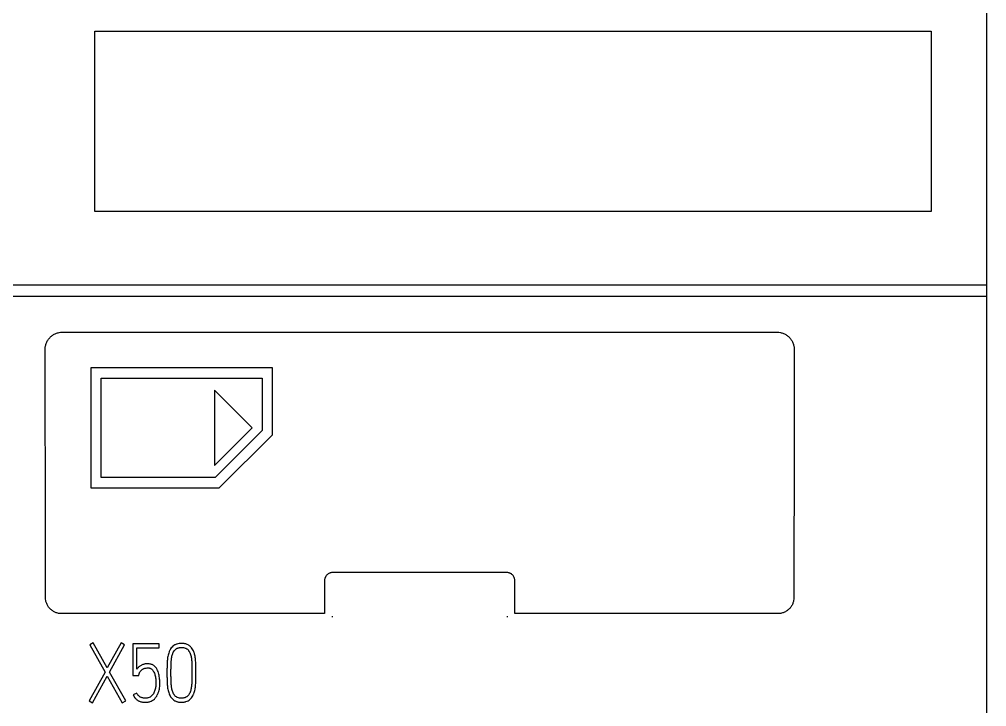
# Model space of a CAD drawing. Extents: x 0 to 420, y 0 to 297.
# Drawn here: x 132.59 to 160.83, y 199.81 to 219.88 of the extents above; entities that cross this region are included whole.
import ezdxf

# ---------------------------------------------------------------- set-up
doc = ezdxf.new("R2010")
doc.units = 0
doc.header["$LTSCALE"] = 23.1
doc.layers.add('10000_FRONT', color=7, linetype='CONTINUOUS')
doc.layers.add('10500_FRONT_LABELING', color=7, linetype='CONTINUOUS')

msp = doc.modelspace()

# ---------------------------------------------------------------- linework, layer by layer
at = {"layer": '10000_FRONT', "color": 7, "linetype": 'CONTINUOUS'}
for p, q in [((160.83, 234.648), (160.83, 144.648)), ((134.8, 214.268), (134.8, 219.528)), ((134.8, 219.528), (159.21, 219.528)), ((159.21, 219.528), (159.21, 214.268)), ((159.21, 214.268), (134.8, 214.268)), ((89.33, 212.128), (160.83, 212.128)), ((131.63, 211.795), (160.83, 211.795)), ((133.849, 210.742), (154.711, 210.742)), ((134.68, 209.698), (134.68, 206.198)), ((139.98, 209.698), (134.68, 209.698)), ((139.98, 207.748), (139.98, 209.698)), ((134.98, 206.498), (134.98, 209.398)), ((134.98, 209.398), (139.68, 209.398)), ((139.68, 209.398), (139.68, 207.872)), ((138.293, 209.047), (138.293, 206.847)), ((139.393, 207.947), (138.293, 209.047)), ((138.293, 206.847), (139.393, 207.947)), ((139.68, 207.872), (138.305, 206.498)), ((138.43, 206.198), (139.98, 207.748)), ((138.305, 206.498), (134.98, 206.498)), ((134.68, 206.198), (138.43, 206.198)), ((146.83, 203.723), (141.73, 203.723)), ((141.504, 202.524), (133.83, 202.524)), ((154.73, 202.524), (147.056, 202.524)), ((141.73, 202.422), (141.73, 202.448)), ((146.83, 202.448), (146.83, 202.422))]:
    msp.add_line(p, q, dxfattribs=at)
for points, knots in [([(133.349, 210.242), (133.349, 210.275), (133.353, 210.307), (133.362, 210.355), (133.366, 210.371), (133.376, 210.402), (133.381, 210.418), (133.4, 210.463), (133.415, 210.492), (133.442, 210.533), (133.452, 210.546), (133.473, 210.572), (133.484, 210.584), (133.518, 210.618), (133.543, 210.639), (133.584, 210.666), (133.598, 210.675), (133.627, 210.69), (133.642, 210.697), (133.672, 210.71), (133.687, 210.715), (133.719, 210.725), (133.735, 210.729), (133.783, 210.739), (133.816, 210.742), (133.849, 210.742)], [0, 0, 0, 0, 0.125, 0.125, 0.1875, 0.1875, 0.25, 0.25, 0.375, 0.375, 0.4375, 0.4375, 0.5, 0.5, 0.625, 0.625, 0.6875, 0.6875, 0.75, 0.75, 0.8125, 0.8125, 0.875, 0.875, 1, 1, 1, 1]), ([(154.711, 210.742), (154.744, 210.742), (154.776, 210.739), (154.824, 210.729), (154.84, 210.725), (154.871, 210.715), (154.887, 210.71), (154.932, 210.691), (154.961, 210.676), (155.002, 210.649), (155.015, 210.639), (155.041, 210.618), (155.053, 210.607), (155.087, 210.572), (155.108, 210.547), (155.135, 210.506), (155.144, 210.492), (155.159, 210.463), (155.166, 210.449), (155.178, 210.418), (155.184, 210.403), (155.193, 210.372), (155.197, 210.356), (155.207, 210.308), (155.21, 210.275), (155.21, 210.242)], [0, 0, 0, 0, 0.125, 0.125, 0.1875, 0.1875, 0.25, 0.25, 0.375, 0.375, 0.4375, 0.4375, 0.5, 0.5, 0.625, 0.625, 0.6875, 0.6875, 0.75, 0.75, 0.8125, 0.8125, 0.875, 0.875, 1, 1, 1, 1]), ([(141.73, 203.723), (141.715, 203.723), (141.7, 203.722), (141.679, 203.717), (141.671, 203.716), (141.657, 203.711), (141.65, 203.709), (141.63, 203.7), (141.617, 203.693), (141.592, 203.677), (141.581, 203.668), (141.56, 203.647), (141.551, 203.636), (141.538, 203.617), (141.535, 203.611), (141.528, 203.598), (141.521, 203.584), (141.516, 203.571), (141.512, 203.557), (141.51, 203.549), (141.506, 203.528), (141.504, 203.513), (141.504, 203.498)], [0, 0, 0, 0, 0.125, 0.125, 0.1875, 0.1875, 0.25, 0.25, 0.375, 0.375, 0.5, 0.5, 0.625, 0.625, 0.6875, 0.6875, 0.75, 0.8125, 0.8125, 0.875, 0.875, 1, 1, 1, 1]), ([(147.055, 203.498), (147.055, 203.513), (147.054, 203.527), (147.049, 203.549), (147.047, 203.556), (147.043, 203.57), (147.041, 203.577), (147.032, 203.598), (147.025, 203.611), (147.009, 203.635), (146.999, 203.647), (146.979, 203.668), (146.967, 203.677), (146.949, 203.689), (146.942, 203.693), (146.929, 203.7), (146.916, 203.706), (146.902, 203.711), (146.888, 203.716), (146.881, 203.717), (146.859, 203.722), (146.845, 203.723), (146.83, 203.723)], [0, 0, 0, 0, 0.125, 0.125, 0.1875, 0.1875, 0.25, 0.25, 0.375, 0.375, 0.5, 0.5, 0.625, 0.625, 0.6875, 0.6875, 0.75, 0.8125, 0.8125, 0.875, 0.875, 1, 1, 1, 1]), ([(133.83, 202.524), (133.798, 202.524), (133.768, 202.527), (133.722, 202.536), (133.707, 202.54), (133.677, 202.549), (133.663, 202.554), (133.62, 202.572), (133.592, 202.586), (133.554, 202.612), (133.541, 202.622), (133.517, 202.641), (133.505, 202.652), (133.473, 202.684), (133.453, 202.708), (133.427, 202.747), (133.419, 202.761), (133.405, 202.788), (133.391, 202.816), (133.381, 202.845), (133.372, 202.875), (133.368, 202.89), (133.359, 202.936), (133.355, 202.967), (133.355, 202.998)], [0, 0, 0, 0, 0.125, 0.125, 0.1875, 0.1875, 0.25, 0.25, 0.375, 0.375, 0.4375, 0.4375, 0.5, 0.5, 0.625, 0.625, 0.6875, 0.6875, 0.75, 0.8125, 0.8125, 0.875, 0.875, 1, 1, 1, 1]), ([(155.204, 202.998), (155.204, 202.967), (155.201, 202.936), (155.192, 202.891), (155.188, 202.876), (155.179, 202.846), (155.174, 202.831), (155.156, 202.788), (155.141, 202.761), (155.116, 202.722), (155.106, 202.71), (155.087, 202.685), (155.076, 202.674), (155.043, 202.641), (155.019, 202.622), (154.981, 202.596), (154.967, 202.588), (154.94, 202.573), (154.912, 202.56), (154.883, 202.549), (154.853, 202.54), (154.838, 202.536), (154.792, 202.527), (154.761, 202.524), (154.73, 202.524)], [0, 0, 0, 0, 0.125, 0.125, 0.1875, 0.1875, 0.25, 0.25, 0.375, 0.375, 0.4375, 0.4375, 0.5, 0.5, 0.625, 0.625, 0.6875, 0.6875, 0.75, 0.8125, 0.8125, 0.875, 0.875, 1, 1, 1, 1])]:
    msp.add_open_spline(points, degree=3, knots=knots, dxfattribs=at)
for points in [[(133.355, 202.998), (133.354, 205.414), (133.352, 207.829), (133.349, 210.242)], [(155.21, 210.242), (155.208, 207.829), (155.206, 205.414), (155.204, 202.998)], [(141.504, 203.498), (141.504, 203.173), (141.504, 202.849), (141.504, 202.524)], [(147.056, 202.524), (147.055, 202.849), (147.055, 203.173), (147.055, 203.498)]]:
    msp.add_open_spline(points, degree=3, dxfattribs=at)
at = {"layer": '10500_FRONT_LABELING', "color": 7, "linetype": 'CONTINUOUS'}
for p, q in [((134.746, 201.674), (134.648, 201.615)), ((134.648, 201.615), (135.094, 200.82)), ((135.158, 200.938), (134.746, 201.674)), ((135.563, 201.674), (135.158, 200.938)), ((135.227, 200.818), (135.666, 201.615)), ((135.666, 201.615), (135.563, 201.674)), ((135.91, 201.648), (135.91, 200.714)), ((136.672, 201.648), (135.91, 201.648)), ((136.672, 201.53), (136.672, 201.648)), ((136.025, 200.903), (136.025, 201.53)), ((136.025, 201.53), (136.672, 201.53)), ((135.094, 200.82), (134.63, 199.979)), ((135.7, 199.979), (135.227, 200.818)), ((136.084, 200.714), (136.093, 200.766)), ((136.903, 200.809), (136.903, 200.783)), ((137.02, 200.783), (137.02, 200.809)), ((137.633, 200.809), (137.633, 200.783)), ((137.747, 200.783), (137.747, 200.809)), ((134.73, 199.92), (135.16, 200.7)), ((135.16, 200.7), (135.599, 199.92)), ((135.91, 200.714), (136.084, 200.714)), ((136.02, 200.205), (135.915, 200.155)), ((134.63, 199.979), (134.73, 199.92)), ((135.599, 199.92), (135.7, 199.979))]:
    msp.add_line(p, q, dxfattribs=at)
for points, knots in [([(137.747, 200.809), (137.747, 200.853), (137.747, 200.898), (137.746, 200.988), (137.745, 201.033), (137.742, 201.123), (137.738, 201.168), (137.73, 201.235), (137.727, 201.257), (137.719, 201.301), (137.714, 201.323), (137.705, 201.356), (137.702, 201.366), (137.695, 201.388), (137.691, 201.398), (137.679, 201.43), (137.67, 201.45), (137.648, 201.489), (137.636, 201.507), (137.614, 201.534), (137.607, 201.542), (137.591, 201.559), (137.575, 201.574), (137.557, 201.588), (137.539, 201.601), (137.529, 201.607), (137.5, 201.623), (137.479, 201.632), (137.447, 201.642), (137.436, 201.645), (137.414, 201.65), (137.403, 201.652), (137.369, 201.656), (137.347, 201.657), (137.302, 201.657), (137.28, 201.656), (137.235, 201.65), (137.213, 201.645), (137.181, 201.634), (137.171, 201.63), (137.15, 201.621), (137.14, 201.616), (137.11, 201.6), (137.092, 201.587), (137.059, 201.557), (137.043, 201.54), (137.015, 201.505), (137.003, 201.487), (136.986, 201.457), (136.981, 201.447), (136.972, 201.426), (136.968, 201.416), (136.956, 201.385), (136.949, 201.363), (136.937, 201.32), (136.932, 201.299), (136.924, 201.254), (136.92, 201.232), (136.912, 201.166), (136.908, 201.121), (136.906, 201.054), (136.905, 201.032), (136.904, 200.987), (136.904, 200.965), (136.903, 200.898), (136.903, 200.853), (136.903, 200.809)], [0, 0, 0, 0, 0.0625, 0.0625, 0.125, 0.125, 0.1875, 0.1875, 0.21875, 0.21875, 0.25, 0.25, 0.265625, 0.265625, 0.28125, 0.28125, 0.3125, 0.3125, 0.34375, 0.34375, 0.359375, 0.359375, 0.375, 0.390625, 0.390625, 0.40625, 0.40625, 0.4375, 0.4375, 0.453125, 0.453125, 0.46875, 0.46875, 0.5, 0.5, 0.53125, 0.53125, 0.5625, 0.5625, 0.578125, 0.578125, 0.59375, 0.59375, 0.625, 0.625, 0.65625, 0.65625, 0.6875, 0.6875, 0.703125, 0.703125, 0.71875, 0.71875, 0.75, 0.75, 0.78125, 0.78125, 0.8125, 0.8125, 0.875, 0.875, 0.90625, 0.90625, 0.9375, 0.9375, 1, 1, 1, 1]), ([(137.02, 200.809), (137.02, 200.846), (137.02, 200.883), (137.021, 200.957), (137.021, 200.994), (137.023, 201.05), (137.024, 201.069), (137.025, 201.106), (137.027, 201.124), (137.03, 201.161), (137.032, 201.18), (137.036, 201.217), (137.039, 201.235), (137.045, 201.272), (137.049, 201.29), (137.059, 201.326), (137.064, 201.343), (137.074, 201.37), (137.078, 201.378), (137.086, 201.395), (137.09, 201.403), (137.104, 201.427), (137.115, 201.443), (137.14, 201.471), (137.153, 201.484), (137.176, 201.5), (137.184, 201.505), (137.201, 201.514), (137.209, 201.517), (137.227, 201.523), (137.236, 201.526), (137.254, 201.53), (137.263, 201.532), (137.291, 201.536), (137.309, 201.537), (137.337, 201.537), (137.347, 201.537), (137.365, 201.535), (137.374, 201.534), (137.402, 201.53), (137.42, 201.525), (137.446, 201.515), (137.455, 201.511), (137.471, 201.503), (137.487, 201.493), (137.501, 201.481), (137.515, 201.468), (137.521, 201.461), (137.533, 201.446), (137.538, 201.439), (137.549, 201.424), (137.553, 201.416), (137.563, 201.4), (137.567, 201.391), (137.575, 201.374), (137.578, 201.366), (137.588, 201.34), (137.594, 201.322), (137.604, 201.287), (137.608, 201.269), (137.614, 201.232), (137.617, 201.214), (137.621, 201.177), (137.623, 201.159), (137.626, 201.122), (137.628, 201.085), (137.63, 201.048), (137.631, 200.993), (137.632, 200.956), (137.632, 200.882), (137.633, 200.845), (137.633, 200.809)], [0, 0, 0, 0, 0.0625, 0.0625, 0.125, 0.125, 0.15625, 0.15625, 0.1875, 0.1875, 0.21875, 0.21875, 0.25, 0.25, 0.28125, 0.28125, 0.3125, 0.3125, 0.328125, 0.328125, 0.34375, 0.34375, 0.375, 0.375, 0.40625, 0.40625, 0.421875, 0.421875, 0.4375, 0.4375, 0.453125, 0.453125, 0.46875, 0.46875, 0.5, 0.5, 0.515625, 0.515625, 0.53125, 0.53125, 0.5625, 0.5625, 0.578125, 0.578125, 0.59375, 0.609375, 0.609375, 0.625, 0.625, 0.640625, 0.640625, 0.65625, 0.65625, 0.671875, 0.671875, 0.6875, 0.6875, 0.71875, 0.71875, 0.75, 0.75, 0.78125, 0.78125, 0.8125, 0.8125, 0.84375, 0.875, 0.875, 0.9375, 0.9375, 1, 1, 1, 1]), ([(135.915, 200.155), (135.925, 200.133), (135.936, 200.112), (135.956, 200.081), (135.963, 200.072), (135.974, 200.058), (135.978, 200.053), (135.987, 200.044), (135.991, 200.04), (136.004, 200.027), (136.013, 200.019), (136.033, 200.004), (136.043, 199.997), (136.063, 199.985), (136.074, 199.979), (136.096, 199.968), (136.107, 199.964), (136.13, 199.956), (136.142, 199.952), (136.165, 199.946), (136.177, 199.944), (136.202, 199.94), (136.214, 199.939), (136.238, 199.938), (136.251, 199.937), (136.275, 199.936), (136.287, 199.936), (136.312, 199.937), (136.324, 199.938), (136.348, 199.941), (136.361, 199.943), (136.385, 199.949), (136.397, 199.952), (136.431, 199.964), (136.454, 199.975), (136.496, 200), (136.516, 200.015), (136.543, 200.04), (136.551, 200.049), (136.567, 200.068), (136.575, 200.078), (136.597, 200.107), (136.61, 200.128), (136.627, 200.161), (136.632, 200.172), (136.642, 200.194), (136.646, 200.206), (136.659, 200.24), (136.667, 200.264), (136.678, 200.311), (136.683, 200.335), (136.69, 200.383), (136.692, 200.408), (136.695, 200.457), (136.695, 200.482), (136.695, 200.53), (136.693, 200.579), (136.688, 200.628), (136.682, 200.676), (136.678, 200.701), (136.668, 200.749), (136.662, 200.773), (136.648, 200.82), (136.639, 200.843), (136.624, 200.876), (136.618, 200.888), (136.606, 200.909), (136.6, 200.92), (136.579, 200.95), (136.564, 200.969), (136.541, 200.99), (136.536, 200.994), (136.527, 201.002), (136.522, 201.006), (136.507, 201.017), (136.496, 201.023), (136.475, 201.035), (136.463, 201.04), (136.44, 201.048), (136.428, 201.052), (136.392, 201.059), (136.367, 201.061), (136.33, 201.061), (136.318, 201.06), (136.293, 201.058), (136.281, 201.057), (136.257, 201.053), (136.245, 201.051), (136.221, 201.044), (136.209, 201.041), (136.185, 201.033), (136.174, 201.028), (136.152, 201.017), (136.141, 201.011), (136.12, 200.998), (136.11, 200.991), (136.09, 200.976), (136.081, 200.968), (136.064, 200.951), (136.055, 200.942), (136.039, 200.923), (136.032, 200.913), (136.025, 200.903)], [0, 0, 0, 0, 0.03125, 0.03125, 0.046875, 0.046875, 0.054688, 0.054688, 0.0625, 0.0625, 0.078125, 0.078125, 0.09375, 0.09375, 0.109375, 0.109375, 0.125, 0.125, 0.140625, 0.140625, 0.15625, 0.15625, 0.171875, 0.171875, 0.1875, 0.1875, 0.203125, 0.203125, 0.21875, 0.21875, 0.234375, 0.234375, 0.25, 0.25, 0.28125, 0.28125, 0.3125, 0.3125, 0.328125, 0.328125, 0.34375, 0.34375, 0.375, 0.375, 0.390625, 0.390625, 0.40625, 0.40625, 0.4375, 0.4375, 0.46875, 0.46875, 0.5, 0.5, 0.53125, 0.53125, 0.5625, 0.59375, 0.59375, 0.625, 0.625, 0.65625, 0.65625, 0.6875, 0.6875, 0.703125, 0.703125, 0.71875, 0.71875, 0.75, 0.75, 0.757812, 0.757812, 0.765625, 0.765625, 0.78125, 0.78125, 0.796875, 0.796875, 0.8125, 0.8125, 0.84375, 0.84375, 0.859375, 0.859375, 0.875, 0.875, 0.890625, 0.890625, 0.90625, 0.90625, 0.921875, 0.921875, 0.9375, 0.9375, 0.953125, 0.953125, 0.96875, 0.96875, 0.984375, 0.984375, 1, 1, 1, 1]), ([(136.093, 200.766), (136.094, 200.771), (136.095, 200.776), (136.098, 200.785), (136.099, 200.789), (136.103, 200.803), (136.107, 200.812), (136.116, 200.829), (136.121, 200.836), (136.133, 200.852), (136.139, 200.859), (136.152, 200.873), (136.159, 200.879), (136.174, 200.891), (136.182, 200.896), (136.198, 200.906), (136.206, 200.911), (136.223, 200.919), (136.232, 200.922), (136.25, 200.929), (136.259, 200.931), (136.277, 200.935), (136.287, 200.936), (136.315, 200.94), (136.334, 200.941), (136.362, 200.94), (136.371, 200.94), (136.39, 200.937), (136.399, 200.935), (136.418, 200.929), (136.426, 200.925), (136.442, 200.916), (136.45, 200.91), (136.472, 200.892), (136.484, 200.877), (136.5, 200.854), (136.505, 200.846), (136.515, 200.83), (136.519, 200.821), (136.531, 200.796), (136.538, 200.778), (136.55, 200.743), (136.555, 200.724), (136.563, 200.688), (136.567, 200.67), (136.572, 200.633), (136.574, 200.614), (136.577, 200.577), (136.578, 200.559), (136.58, 200.522), (136.581, 200.503), (136.581, 200.466), (136.58, 200.447), (136.577, 200.41), (136.575, 200.391), (136.568, 200.354), (136.565, 200.336), (136.555, 200.3), (136.55, 200.282), (136.536, 200.246), (136.529, 200.229), (136.512, 200.196), (136.502, 200.18), (136.485, 200.157), (136.479, 200.15), (136.467, 200.136), (136.46, 200.129), (136.446, 200.117), (136.439, 200.111), (136.424, 200.099), (136.416, 200.094), (136.392, 200.079), (136.375, 200.072), (136.348, 200.064), (136.338, 200.062), (136.32, 200.058), (136.31, 200.057), (136.282, 200.056), (136.263, 200.057), (136.235, 200.058), (136.226, 200.059), (136.207, 200.061), (136.198, 200.063), (136.179, 200.067), (136.17, 200.069), (136.152, 200.076), (136.143, 200.079), (136.126, 200.088), (136.118, 200.092), (136.102, 200.103), (136.095, 200.108), (136.08, 200.12), (136.073, 200.127), (136.06, 200.14), (136.054, 200.148), (136.043, 200.163), (136.038, 200.171), (136.029, 200.188), (136.024, 200.196), (136.02, 200.205)], [0, 0, 0, 0, 0.007812, 0.007812, 0.015625, 0.015625, 0.03125, 0.03125, 0.046875, 0.046875, 0.0625, 0.0625, 0.078125, 0.078125, 0.09375, 0.09375, 0.109375, 0.109375, 0.125, 0.125, 0.140625, 0.140625, 0.15625, 0.15625, 0.1875, 0.1875, 0.203125, 0.203125, 0.21875, 0.21875, 0.234375, 0.234375, 0.25, 0.25, 0.28125, 0.28125, 0.296875, 0.296875, 0.3125, 0.3125, 0.34375, 0.34375, 0.375, 0.375, 0.40625, 0.40625, 0.4375, 0.4375, 0.46875, 0.46875, 0.5, 0.5, 0.53125, 0.53125, 0.5625, 0.5625, 0.59375, 0.59375, 0.625, 0.625, 0.65625, 0.65625, 0.6875, 0.6875, 0.703125, 0.703125, 0.71875, 0.71875, 0.734375, 0.734375, 0.75, 0.75, 0.78125, 0.78125, 0.796875, 0.796875, 0.8125, 0.8125, 0.84375, 0.84375, 0.859375, 0.859375, 0.875, 0.875, 0.890625, 0.890625, 0.90625, 0.90625, 0.921875, 0.921875, 0.9375, 0.9375, 0.953125, 0.953125, 0.96875, 0.96875, 0.984375, 0.984375, 1, 1, 1, 1]), ([(136.903, 200.783), (136.903, 200.738), (136.903, 200.693), (136.904, 200.627), (136.904, 200.604), (136.905, 200.56), (136.906, 200.537), (136.908, 200.471), (136.912, 200.426), (136.921, 200.36), (136.924, 200.338), (136.933, 200.294), (136.938, 200.272), (136.95, 200.229), (136.956, 200.207), (136.972, 200.165), (136.982, 200.145), (137.003, 200.107), (137.016, 200.089), (137.037, 200.063), (137.045, 200.054), (137.06, 200.038), (137.084, 200.015), (137.111, 199.995), (137.14, 199.977), (137.15, 199.972), (137.171, 199.963), (137.192, 199.955), (137.213, 199.95), (137.235, 199.945), (137.246, 199.942), (137.28, 199.938), (137.302, 199.936), (137.346, 199.936), (137.369, 199.937), (137.402, 199.942), (137.413, 199.944), (137.435, 199.949), (137.446, 199.952), (137.478, 199.962), (137.498, 199.971), (137.538, 199.993), (137.556, 200.007), (137.581, 200.029), (137.589, 200.037), (137.604, 200.053), (137.612, 200.062), (137.632, 200.088), (137.645, 200.106), (137.661, 200.136), (137.667, 200.145), (137.676, 200.166), (137.681, 200.176), (137.693, 200.207), (137.7, 200.229), (137.712, 200.271), (137.717, 200.293), (137.726, 200.337), (137.729, 200.359), (137.735, 200.403), (137.738, 200.425), (137.741, 200.47), (137.743, 200.492), (137.744, 200.537), (137.745, 200.559), (137.746, 200.604), (137.746, 200.626), (137.747, 200.693), (137.747, 200.738), (137.747, 200.783)], [0, 0, 0, 0, 0.0625, 0.0625, 0.09375, 0.09375, 0.125, 0.125, 0.1875, 0.1875, 0.21875, 0.21875, 0.25, 0.25, 0.28125, 0.28125, 0.3125, 0.3125, 0.34375, 0.34375, 0.359375, 0.359375, 0.375, 0.40625, 0.40625, 0.421875, 0.421875, 0.4375, 0.453125, 0.453125, 0.46875, 0.46875, 0.5, 0.5, 0.53125, 0.53125, 0.546875, 0.546875, 0.5625, 0.5625, 0.59375, 0.59375, 0.625, 0.625, 0.640625, 0.640625, 0.65625, 0.65625, 0.6875, 0.6875, 0.703125, 0.703125, 0.71875, 0.71875, 0.75, 0.75, 0.78125, 0.78125, 0.8125, 0.8125, 0.84375, 0.84375, 0.875, 0.875, 0.90625, 0.90625, 0.9375, 0.9375, 1, 1, 1, 1]), ([(137.633, 200.783), (137.633, 200.746), (137.632, 200.709), (137.632, 200.635), (137.631, 200.597), (137.629, 200.542), (137.629, 200.524), (137.626, 200.487), (137.625, 200.468), (137.62, 200.413), (137.615, 200.376), (137.604, 200.321), (137.6, 200.303), (137.59, 200.267), (137.585, 200.25), (137.571, 200.215), (137.564, 200.199), (137.55, 200.175), (137.545, 200.167), (137.534, 200.151), (137.528, 200.144), (137.516, 200.13), (137.51, 200.123), (137.496, 200.11), (137.489, 200.104), (137.474, 200.094), (137.466, 200.089), (137.45, 200.08), (137.441, 200.076), (137.424, 200.07), (137.415, 200.067), (137.396, 200.063), (137.387, 200.061), (137.36, 200.057), (137.341, 200.056), (137.304, 200.057), (137.285, 200.058), (137.249, 200.064), (137.231, 200.068), (137.205, 200.078), (137.196, 200.082), (137.18, 200.091), (137.172, 200.096), (137.157, 200.107), (137.15, 200.113), (137.137, 200.126), (137.131, 200.133), (137.119, 200.148), (137.113, 200.155), (137.103, 200.171), (137.098, 200.179), (137.085, 200.203), (137.078, 200.22), (137.065, 200.255), (137.06, 200.273), (137.05, 200.309), (137.046, 200.327), (137.036, 200.381), (137.032, 200.417), (137.027, 200.472), (137.026, 200.49), (137.024, 200.527), (137.023, 200.545), (137.021, 200.6), (137.021, 200.636), (137.02, 200.709), (137.02, 200.746), (137.02, 200.783)], [0, 0, 0, 0, 0.0625, 0.0625, 0.125, 0.125, 0.15625, 0.15625, 0.1875, 0.1875, 0.25, 0.25, 0.28125, 0.28125, 0.3125, 0.3125, 0.34375, 0.34375, 0.359375, 0.359375, 0.375, 0.375, 0.390625, 0.390625, 0.40625, 0.40625, 0.421875, 0.421875, 0.4375, 0.4375, 0.453125, 0.453125, 0.46875, 0.46875, 0.5, 0.5, 0.53125, 0.53125, 0.5625, 0.5625, 0.578125, 0.578125, 0.59375, 0.59375, 0.609375, 0.609375, 0.625, 0.625, 0.640625, 0.640625, 0.65625, 0.65625, 0.6875, 0.6875, 0.71875, 0.71875, 0.75, 0.75, 0.8125, 0.8125, 0.84375, 0.84375, 0.875, 0.875, 0.9375, 0.9375, 1, 1, 1, 1])]:
    msp.add_open_spline(points, degree=3, knots=knots, dxfattribs=at)

doc.saveas('drawing.dxf')
